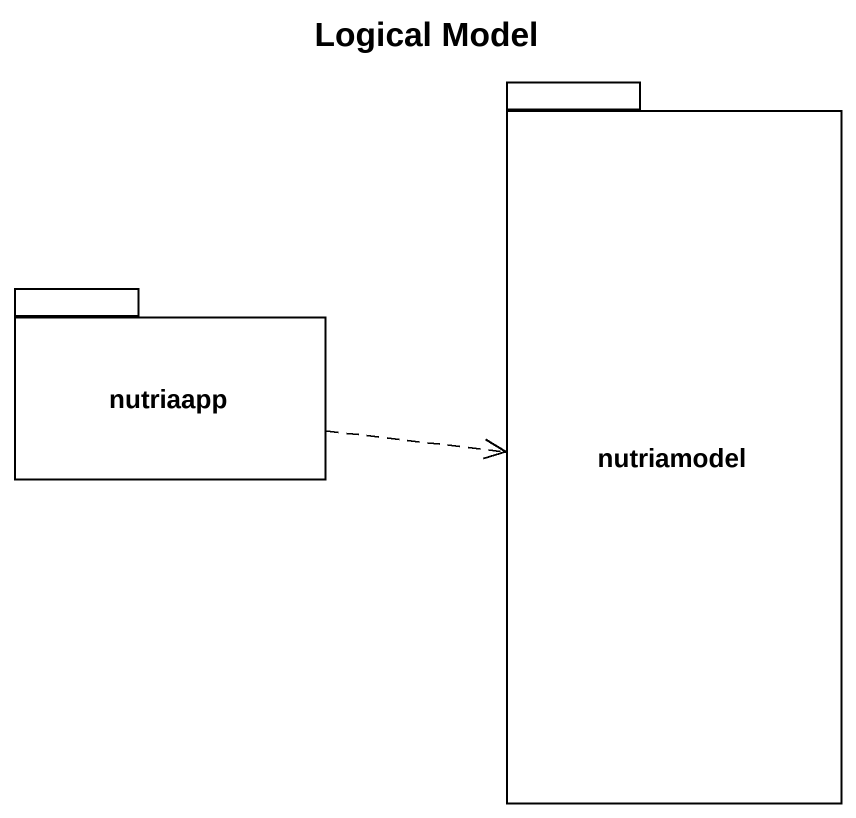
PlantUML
@startuml
title Logical Model
package nutriamodel {
}
package nutriaapp {
}
nutriaapp .right.> nutriamodel
@enduml
